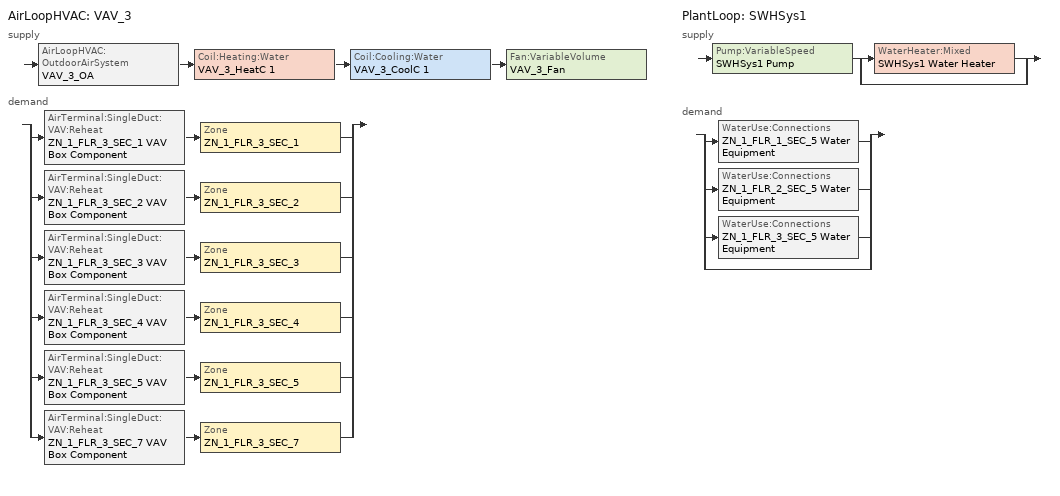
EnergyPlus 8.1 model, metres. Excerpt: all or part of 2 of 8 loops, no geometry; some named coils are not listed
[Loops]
AirLoopHVAC 'VAV_3'
 supply: AirLoopHVAC:OutdoorAirSystem 'VAV_3_OA' > Coil:Heating:Water 'VAV_3_HeatC 1' > Coil:Cooling:Water 'VAV_3_CoolC 1' > Fan:VariableVolume 'VAV_3_Fan'
 demand: split
  | AirTerminal:SingleDuct:VAV:Reheat 'ZN_1_FLR_3_SEC_1 VAV Box Component' > Zone 'ZN_1_FLR_3_SEC_1'
  | AirTerminal:SingleDuct:VAV:Reheat 'ZN_1_FLR_3_SEC_2 VAV Box Component' > Zone 'ZN_1_FLR_3_SEC_2'
  | AirTerminal:SingleDuct:VAV:Reheat 'ZN_1_FLR_3_SEC_3 VAV Box Component' > Zone 'ZN_1_FLR_3_SEC_3'
  | AirTerminal:SingleDuct:VAV:Reheat 'ZN_1_FLR_3_SEC_4 VAV Box Component' > Zone 'ZN_1_FLR_3_SEC_4'
  | AirTerminal:SingleDuct:VAV:Reheat 'ZN_1_FLR_3_SEC_5 VAV Box Component' > Zone 'ZN_1_FLR_3_SEC_5'
  | AirTerminal:SingleDuct:VAV:Reheat 'ZN_1_FLR_3_SEC_7 VAV Box Component' > Zone 'ZN_1_FLR_3_SEC_7'
PlantLoop 'SWHSys1'
 supply: Pump:VariableSpeed 'SWHSys1 Pump' > split
  | WaterHeater:Mixed 'SWHSys1 Water Heater'
  | bypass
 demand: split
  | WaterUse:Connections 'ZN_1_FLR_1_SEC_5 Water Equipment'
  | WaterUse:Connections 'ZN_1_FLR_2_SEC_5 Water Equipment'
  | WaterUse:Connections 'ZN_1_FLR_3_SEC_5 Water Equipment'
  | bypass
[ZoneList]
OptStartZoneList VAV_3: ZN_1_FLR_3_SEC_1, ZN_1_FLR_3_SEC_2, ZN_1_FLR_3_SEC_3, ZN_1_FLR_3_SEC_4, ZN_1_FLR_3_SEC_5, ZN_1_FLR_3_SEC_7
[DesignSpecification:OutdoorAir] Outdoor Air Method=Flow/Area; Outdoor Air Flow per Person {m3/s-person}=0
Name | Outdoor Air Flow per Zone Floor Area {m3/s-m2}
SZ DSOA ZN_1_FLR_3_SEC_1; SZ DSOA ZN_1_FLR_3_SEC_2; SZ DSOA ZN_1_FLR_3_SEC_3; SZ DSOA ZN_1_FLR_3_SEC_4; SZ DSOA ZN_1_FLR_3_SEC_5 | 0.00043
SZ DSOA ZN_1_FLR_3_SEC_7 | 0.0016
[Sizing:Zone] Zone Cooling Design Supply Air Temperature Input Method=SupplyAirTemperature; Zone Cooling Design Supply Air Temperature {C}=12.8; Zone Heating Design Supply Air Temperature Input Method=SupplyAirTemperature; Zone Heating Design Supply Air Temperature {C}=40; Zone Cooling Design Supply Air Humidity Ratio {kgWater/kgDryAir}=0.0085; Zone Heating Design Supply Air Humidity Ratio {kgWater/kgDryAir}=0.008; Cooling Design Air Flow Method=DesignDay; Cooling Minimum Air Flow Fraction=0; Heating Design Air Flow Method=DesignDay; Heating Design Air Flow Rate {m3/s}=0
Name | Design Specification Outdoor Air Object
ZN_1_FLR_3_SEC_1 | SZ DSOA ZN_1_FLR_3_SEC_1
ZN_1_FLR_3_SEC_2 | SZ DSOA ZN_1_FLR_3_SEC_2
ZN_1_FLR_3_SEC_3 | SZ DSOA ZN_1_FLR_3_SEC_3
ZN_1_FLR_3_SEC_4 | SZ DSOA ZN_1_FLR_3_SEC_4
ZN_1_FLR_3_SEC_5 | SZ DSOA ZN_1_FLR_3_SEC_5
ZN_1_FLR_3_SEC_7 | SZ DSOA ZN_1_FLR_3_SEC_7
[Sizing:System]
VAV_3: Type of Load to Size On=Sensible; Design Outdoor Air Flow Rate {m3/s}=autosize; Minimum System Air Flow Ratio=0.3; Preheat Design Temperature {C}=7; Preheat Design Humidity Ratio {kgWater/kgDryAir}=0.008; Precool Design Temperature {C}=12.8; Precool Design Humidity Ratio {kgWater/kgDryAir}=0.008; Central Cooling Design Supply Air Temperature {C}=12.8; Central Heating Design Supply Air Temperature {C}=12.8; Sizing Option=Coincident; 100% Outdoor Air in Cooling=No; 100% Outdoor Air in Heating=No; Central Cooling Design Supply Air Humidity Ratio {kgWater/kgDryAir}=0.0085; Central Heating Design Supply Air Humidity Ratio {kgWater/kgDryAir}=0.008; Cooling Design Air Flow Method=DesignDay; Cooling Design Air Flow Rate {m3/s}=0; Heating Design Air Flow Method=DesignDay; Heating Design Air Flow Rate {m3/s}=0; System Outdoor Air Method=ZoneSum
[Sizing:Plant]
SWHSys1: Loop Type=Heating; Design Loop Exit Temperature {C}=60; Loop Design Temperature Difference {deltaC}=5
[ZoneControl:Thermostat] Control Type Schedule=Dual Zone Control Type Sched
Name | Zone or ZoneList | Control 1
ZN_1_FLR_3_SEC_1 Thermostat | ZN_1_FLR_3_SEC_1 | ZN_1_FLR_3_SEC_1 DualSPSched
ZN_1_FLR_3_SEC_2 Thermostat | ZN_1_FLR_3_SEC_2 | ZN_1_FLR_3_SEC_2 DualSPSched
ZN_1_FLR_3_SEC_3 Thermostat | ZN_1_FLR_3_SEC_3 | ZN_1_FLR_3_SEC_3 DualSPSched
ZN_1_FLR_3_SEC_4 Thermostat | ZN_1_FLR_3_SEC_4 | ZN_1_FLR_3_SEC_4 DualSPSched
ZN_1_FLR_3_SEC_5 Thermostat | ZN_1_FLR_3_SEC_5 | ZN_1_FLR_3_SEC_5 DualSPSched
ZN_1_FLR_3_SEC_7 Thermostat | ZN_1_FLR_3_SEC_7 | ZN_1_FLR_3_SEC_7 DualSPSched
[ThermostatSetpoint:DualSetpoint] Heating Setpoint Temperature Schedule=HTGSETP_SCH_Base_ExtendedHVAC; Cooling Setpoint Temperature Schedule=CLGSETP_SCH_Base_ExtendedHVAC
ZN_1_FLR_3_SEC_1 DualSPSched; ZN_1_FLR_3_SEC_2 DualSPSched; ZN_1_FLR_3_SEC_3 DualSPSched; ZN_1_FLR_3_SEC_4 DualSPSched; ZN_1_FLR_3_SEC_5 DualSPSched; ZN_1_FLR_3_SEC_7 DualSPSched
[AirTerminal:SingleDuct:VAV:Reheat] Availability Schedule=ALWAYS_ON; Zone Minimum Air Flow Input Method=Constant; Constant Minimum Air Flow Fraction=0.25; Maximum Hot Water or Steam Flow Rate {m3/s}=AUTOSIZE; Minimum Hot Water or Steam Flow Rate {m3/s}=0; Convergence Tolerance=0.001; Damper Heating Action=Normal
Name | Maximum Air Flow Rate {m3/s} | Reheat Coil
ZN_1_FLR_3_SEC_1 VAV Box Component | 4.34635 | ZN_1_FLR_3_SEC_1 VAV Box Reheat Coil
ZN_1_FLR_3_SEC_2 VAV Box Component | 3.08264 | ZN_1_FLR_3_SEC_2 VAV Box Reheat Coil
ZN_1_FLR_3_SEC_3 VAV Box Component | 4.10234 | ZN_1_FLR_3_SEC_3 VAV Box Reheat Coil
ZN_1_FLR_3_SEC_4 VAV Box Component | 3.51459 | ZN_1_FLR_3_SEC_4 VAV Box Reheat Coil
ZN_1_FLR_3_SEC_5 VAV Box Component | 13.14748 | ZN_1_FLR_3_SEC_5 VAV Box Reheat Coil
ZN_1_FLR_3_SEC_7 VAV Box Component | 2.13294 | ZN_1_FLR_3_SEC_7 VAV Box Reheat Coil
[Zone equipment]
ZN_1_FLR_3_SEC_1: ZN_1_FLR_3_SEC_1 VAV Box Component
ZN_1_FLR_3_SEC_2: ZN_1_FLR_3_SEC_2 VAV Box Component
ZN_1_FLR_3_SEC_3: ZN_1_FLR_3_SEC_3 VAV Box Component
ZN_1_FLR_3_SEC_4: ZN_1_FLR_3_SEC_4 VAV Box Component
ZN_1_FLR_3_SEC_5: ZN_1_FLR_3_SEC_5 Exhaust Fan, ZN_1_FLR_3_SEC_5 VAV Box Component
ZN_1_FLR_3_SEC_7: ZN_1_FLR_3_SEC_7 VAV Box Component
[Fan:VariableVolume]
VAV_3_Fan: Availability Schedule=HVACOperationSchd VAV_3; Fan Total Efficiency=0.42; Pressure Rise {Pa}=1500; Maximum Flow Rate {m3/s}=29.4009; Fan Power Minimum Flow Rate Input Method=FixedFlowRate; Fan Power Minimum Air Flow Rate {m3/s}=0; Motor Efficiency=0.64; Motor In Airstream Fraction=0.25; Fan Power Coefficient 1=0.0704289; Fan Power Coefficient 2=0.38533; Fan Power Coefficient 3=-0.460864; Fan Power Coefficient 4=1.0092; Fan Power Coefficient 5=0
[Fan:ZoneExhaust]
ZN_1_FLR_3_SEC_5 Exhaust Fan: Availability Schedule=HVACOperationSchd; Fan Total Efficiency=0.45; Pressure Rise {Pa}=187.5; Maximum Flow Rate {m3/s}=1.06
[Coil:Cooling:Water]
VAV_3_CoolC 1: Availability Schedule=ALWAYS_ON; Design Water Flow Rate {m3/s}=autosize; Design Air Flow Rate {m3/s}=AUTOSIZE; Design Inlet Water Temperature {C}=AUTOSIZE; Design Inlet Air Temperature {C}=AUTOSIZE; Design Outlet Air Temperature {C}=AUTOSIZE; Design Inlet Air Humidity Ratio {kgWater/kgDryAir}=AUTOSIZE; Design Outlet Air Humidity Ratio {kgWater/kgDryAir}=AUTOSIZE; Type of Analysis=SimpleAnalysis; Heat Exchanger Configuration=CrossFlow
[Coil:Heating:Water]
VAV_3_HeatC 1: Availability Schedule=ALWAYS_ON; U-Factor Times Area Value {W/K}=AUTOSIZE; Maximum Water Flow Rate {m3/s}=AUTOSIZE; Performance Input Method=UFactorTimesAreaAndDesignWaterFlowRate
[Controller:WaterCoil] Control Variable=Temperature; Actuator Variable=Flow; Maximum Actuated Flow {m3/s}=AUTOSIZE; Minimum Actuated Flow {m3/s}=0
Name | Action | Controller Convergence Tolerance {deltaC}
VAV_3_HeatC 1_Controller | Normal | 0.0001
VAV_3_CoolC 1_Controller | Reverse | autosize
[Controller:OutdoorAir]
VAV_3_OA_Controller: Minimum Outdoor Air Flow Rate {m3/s}=AUTOSIZE; Maximum Outdoor Air Flow Rate {m3/s}=AUTOSIZE; Economizer Control Type=NoEconomizer; Economizer Control Action Type=ModulateFlow; Economizer Maximum Limit Enthalpy {J/kg}=55824; Lockout Type=NoLockout; Minimum Limit Type=FixedMinimum; Minimum Outdoor Air Schedule=MinOA_Sched_Base; Minimum Fraction of Outdoor Air Schedule=MinOAFracSch_Base; Maximum Fraction of Outdoor Air Schedule=MaxOAFracSch_Adv; Control High Indoor Humidity Based on Outdoor Humidity Ratio=No
[AirLoopHVAC]
VAV_3: Design Supply Air Flow Rate {m3/s}=AUTOSIZE
[Pump:VariableSpeed]
SWHSys1 Pump: Rated Flow Rate {m3/s}=AUTOSIZE; Rated Pump Head {Pa}=36000; Rated Power Consumption {W}=AUTOSIZE; Motor Efficiency=0.85; Fraction of Motor Inefficiencies to Fluid Stream=0; Coefficient 1 of the Part Load Performance Curve=0; Coefficient 2 of the Part Load Performance Curve=0.0216; Coefficient 3 of the Part Load Performance Curve=-0.0325; Coefficient 4 of the Part Load Performance Curve=1.0095; Minimum Flow Rate {m3/s}=0; Pump Control Type=Intermittent
[WaterHeater:Mixed]
SWHSys1 Water Heater: Tank Volume {m3}=2.27; Setpoint Temperature Schedule=SWHSys1 Water Heater Setpoint Temperature Schedule Name; Deadband Temperature Difference {deltaC}=2; Maximum Temperature Limit {C}=82.2222; Heater Control Type=Cycle; Heater Maximum Capacity {W}=140680; Heater Fuel Type=NATURALGAS; Heater Thermal Efficiency=0.78; Off Cycle Parasitic Fuel Consumption Rate {W}=20; Off Cycle Parasitic Fuel Type=NATURALGAS; Off Cycle Parasitic Heat Fraction to Tank=0.8; On Cycle Parasitic Fuel Type=NATURALGAS; Ambient Temperature Indicator=SCHEDULE; Ambient Temperature Schedule=SWHSys1 Water Heater Ambient Temperature Schedule Name; Off Cycle Loss Coefficient to Ambient Temperature {W/K}=13.32; On Cycle Loss Coefficient to Ambient Temperature {W/K}=13.32; Use Side Effectiveness=1; Source Side Effectiveness=1; Use Side Design Flow Rate {m3/s}=AUTOSIZE; Source Side Design Flow Rate {m3/s}=AUTOSIZE; Indirect Water Heating Recovery Time {hr}=1.5
[PlantLoop]
SWHSys1: Fluid Type=Water; Plant Equipment Operation Scheme=SWHSys1 Loop Operation Scheme List; Maximum Loop Temperature {C}=60; Minimum Loop Temperature {C}=10; Maximum Loop Flow Rate {m3/s}=AUTOSIZE; Minimum Loop Flow Rate {m3/s}=0; Plant Loop Volume {m3}=autocalculate; Load Distribution Scheme=Optimal
[PlantEquipmentList]
SWHSys1 Equipment List: SWHSys1 Water Heater
[PlantEquipmentOperation:HeatingLoad]
SWHSys1 Operation Scheme: Load Range 1 Lower Limit {W}=0; Load Range 1 Upper Limit {W}=1000000000000000; Range 1 Equipment List=SWHSys1 Equipment List
[PlantEquipmentOperationSchemes]
SWHSys1 Loop Operation Scheme List: Control Scheme 1=SWHSys1 Operation Scheme; Control Scheme 1 Schedule=PlantOnSched
[EnergyManagementSystem:Sensor]
Name | Output:Variable or Output:Meter Index Key | Output:Variable or Output:Meter
VAV3_MA_Temp | VAV_3_OA-VAV_3_HeatC 1Node | System Node Temperature
VAV3_Sec1_Htg | ZN_1_FLR_3_SEC_1 VAV Box Reheat Coil | Heating Coil Heating Rate
VAV3_Sec2_Htg | ZN_1_FLR_3_SEC_2 VAV Box Reheat Coil | Heating Coil Heating Rate
VAV3_Sec3_Htg | ZN_1_FLR_3_SEC_3 VAV Box Reheat Coil | Heating Coil Heating Rate
VAV3_Sec4_Htg | ZN_1_FLR_3_SEC_4 VAV Box Reheat Coil | Heating Coil Heating Rate
VAV3_Sec5_Htg | ZN_1_FLR_3_SEC_5 VAV Box Reheat Coil | Heating Coil Heating Rate
VAV3_Sec7_Htg | ZN_1_FLR_3_SEC_7 VAV Box Reheat Coil | Heating Coil Heating Rate
VAV_3_CC_Water_MassFlowRate | VAV_3_COOLC 1DEMAND INLET NODE | System Node Mass Flow Rate
VAV3_7 | ZN_1_FLR_3_SEC_7 VAV Box Component | Zone Air Terminal VAV Damper Position
[EnergyManagementSystem:Actuator]
Name | Actuated Component Unique | Actuated Component Type | Actuated Component Control Type
VAV3_HeatC_TempSP | VAV_3_HeatC 1-VAV_3_CoolC 1Node | System Node Setpoint | Temperature Setpoint
FPR_3 | VAV_3_Fan | Fan | Fan Pressure Rise
[EnergyManagementSystem:OutputVariable]
VAV_3 Fan Pressure Rise: EMS Variable=FPR_3; Type of Data in Variable=Averaged; Update Frequency=SystemTimestep; EMS Program or Subroutine=SP_Reset
[EnergyManagementSystem:TrendVariable]
TrendCHW_VAV3Flow: EMS Variable=VAV_3_CC_Water_MassFlowRate; Number of Timesteps to be Logged=3
[AvailabilityManager:OptimumStart]
VAV_3 Optimal Start: Applicability Schedule=Optimal Start Availability Schd; Fan Schedule=HVACOperationSchd VAV_3; Control Type=MaximumofZoneList; Control Zone=ZN_1_FLR_3_SEC_1; Zone List=OptStartZoneList VAV_3; Maximum Value for Optimum Start Time {hr}=3; Control Algorithm=AdaptiveASHRAE; Constant Temperature Gradient during Cooling {deltaC/hr}=3; Constant Temperature Gradient during Heating {deltaC/hr}=2; Initial Temperature Gradient during Cooling {deltaC/hr}=3; Initial Temperature Gradient during Heating {deltaC/hr}=2; Number of Previous Days {days}=2
[SetpointManager:Scheduled] Control Variable=Temperature
Name | Schedule | Setpoint Node or NodeList
VAV_3 SAT setpoint | Fixed-Supply-Air-Temp-Sch | VAV_3 Supply Equipment Outlet Node
SWHSys1 Loop Setpoint Manager | SWHSys1-Loop-Temp-Schedule | SWHSys1 Supply Outlet Node
[SetpointManager:MixedAir] Control Variable=Temperature
Name | Setpoint Node or NodeList
VAV_3_HeatC 1 SAT Manager | VAV_3_HeatC 1-VAV_3_CoolC 1Node
VAV_3_CoolC 1 SAT Manager | VAV_3_CoolC 1-VAV_3_FanNode
VAV_3_OAMixed Air Temp Manager | VAV_3_OA-VAV_3_HeatC 1Node
[ElectricLoadCenter:Transformer]
Transformer 1: Availability Schedule=ALWAYS_ON; Transformer Usage=PowerInFromGrid; Rated Capacity {VA}=300000; Phase=3; Conductor Material=Aluminum; Full Load Temperature Rise {C}=150; Fraction of Eddy Current Losses=0.1; Performance Input Method=NominalEfficiency; Nameplate Efficiency=0.95; Per Unit Load for Nameplate Efficiency=0.35; Reference Temperature for Nameplate Efficiency {C}=75; Consider Transformer Loss for Utility Cost=Yes; Meter 1=InteriorEquipment:Electricity
[WaterUse:Equipment] Peak Flow Rate {m3/s}=6e-05; Flow Rate Fraction Schedule=BLDG_SWH_SCH
Name | Target Temperature Schedule | Zone | Sensible Fraction Schedule | Latent Fraction Schedule
ZN_1_FLR_1_SEC_5 Water Equipment | ZN_1_FLR_1_SEC_5 Water Equipment Temp Sched | ZN_1_FLR_1_SEC_5 | ZN_1_FLR_1_SEC_5 Water Equipment Sensible fract sched | ZN_1_FLR_1_SEC_5 Water Equipment Latent fract sched
ZN_1_FLR_2_SEC_5 Water Equipment | ZN_1_FLR_2_SEC_5 Water Equipment Temp Sched | ZN_1_FLR_2_SEC_5 | ZN_1_FLR_2_SEC_5 Water Equipment Sensible fract sched | ZN_1_FLR_2_SEC_5 Water Equipment Latent fract sched
ZN_1_FLR_3_SEC_5 Water Equipment | ZN_1_FLR_3_SEC_5 Water Equipment Temp Sched | ZN_1_FLR_3_SEC_5 | ZN_1_FLR_3_SEC_5 Water Equipment Sensible fract sched | ZN_1_FLR_3_SEC_5 Water Equipment Latent fract sched
[WaterUse:Connections]
Name | Water Use Equipment 1
ZN_1_FLR_1_SEC_5 Water Equipment | ZN_1_FLR_1_SEC_5 Water Equipment
ZN_1_FLR_2_SEC_5 Water Equipment | ZN_1_FLR_2_SEC_5 Water Equipment
ZN_1_FLR_3_SEC_5 Water Equipment | ZN_1_FLR_3_SEC_5 Water Equipment
[FaultModel:TemperatureSensorOffset:OutdoorAir]
VAV3 OA Sensor Bias: Availability Schedule=ALWAYS_ON; Controller Object=VAV_3_OA_Controller; Temperature Sensor Offset {deltaC}=3
[FaultModel:TemperatureSensorOffset:ReturnAir]
VAV3 RA Sensor Bias: Availability Schedule=ALWAYS_ON; Controller Object=VAV_3_OA_Controller; Temperature Sensor Offset {deltaC}=-3
[UtilityCost:Tariff]
Name | Output Meter | Conversion Factor Choice | Time of Use Period Schedule | Season Schedule | Demand Window Length | Monthly Charge or Variable | Group
VirginiaElec_GS-3LargeOnPeak | Electricity:Facility | kWh | VirginiaElectTOUSched | VirginiaElectSeasonSched | HalfHour | 119.8 | Comm Elect
VirginiaElec_GS-2MediumDemand; VirginiaElec_GS-1SmallGenServ | Electricity:Facility | kWh |  | VirginiaElectSeasonSched | HalfHour | 11.47 | Comm Elect
VA_EIAMonthlyRateGas | Gas:Facility | MCF |  |  |  | 0 | Comm Gas
[UtilityCost:Qualify] Variable=TotalDemand; Season=Annual; Threshold Test=Count
Name | Tariff | Qualify Type | Threshold Value or Variable | Number of Months
MinDemand500kw | VirginiaElec_GS-3LargeOnPeak | Minimum | 500 | 12
MaxDemand500kw | VirginiaElec_GS-2MediumDemand | Maximum | 500 | 1
MinDemand30kw | VirginiaElec_GS-2MediumDemand | Minimum | 30 | 12
MaxDemand30kw | VirginiaElec_GS-1SmallGenServ | Maximum | 30 | 1
[UtilityCost:Charge:Simple]
Name | Tariff | Source Variable | Season | Category Variable | Cost per Unit Value or Variable
AnnualOn-PeakEnergyCharge | VirginiaElec_GS-3LargeOnPeak | PeakEnergy | Annual | EnergyCharges | 0.004
AnnualOffPeakEnergyCharge | VirginiaElec_GS-3LargeOnPeak | OffPeakEnergy | Annual | EnergyCharges | 0.0027
AnnualAllDayAEnergyCharge | VirginiaElec_GS-3LargeOnPeak | totalEnergy | Annual | EnergyCharges | 0.0176
AnnualAllDayBEnergyCharge | VirginiaElec_GS-3LargeOnPeak | totalEnergy | Annual | EnergyCharges | 0.0014
AnnualDistributionDemandCharge | VirginiaElec_GS-3LargeOnPeak | totalDemand | Annual | DemandCharges | 2.12
OnPeakElectSuppyDemandCharge | VirginiaElec_GS-3LargeOnPeak | peakDemand | Annual | DemandCharges | 12.154
AnnualElecSupplyAdjDemandCharge | VirginiaElec_GS-3LargeOnPeak | totalDemand | Annual | DemandCharges | -0.64
taxofsixPercent | VirginiaElec_GS-3LargeOnPeak | SubTotal | Annual | Taxes | 0.06
AnnualFuelRiderAEnergyCharge | VirginiaElec_GS-2MediumDemand | totalEnergy | Annual | EnergyCharges | 0.0176
AnnualFuelRiderBEnergyCharge | VirginiaElec_GS-2MediumDemand | totalEnergy | Annual | EnergyCharges | 0.0014
AnnualDistributionDemandCharge | VirginiaElec_GS-2MediumDemand | totalDemand | Annual | DemandCharges | 3.387
SummerDistributionDemandCharge | VirginiaElec_GS-2MediumDemand | totalDemand | Summer | DemandCharges | 2.844
WinterDistributionDemandCharge | VirginiaElec_GS-2MediumDemand | totalDemand | Winter | DemandCharges | 1.406
taxofsixPercent | VirginiaElec_GS-2MediumDemand | SubTotal | Annual | Taxes | 0.06
[Schedule:Compact]
ZN_1_FLR_1_SEC_5 Water Equipment Latent fract sched; ZN_1_FLR_1_SEC_5 Water Equipment Sensible fract sched; ZN_1_FLR_2_SEC_5 Water Equipment Latent fract sched; ZN_1_FLR_2_SEC_5 Water Equipment Sensible fract sched; ZN_1_FLR_3_SEC_5 Water Equipment Latent fract sched; ZN_1_FLR_3_SEC_5 Water Equipment Sensible fract sched: Through: 12/31, For: AllDays, Until: 24:00, 0
ZN_1_FLR_1_SEC_5 Water Equipment Temp Sched; ZN_1_FLR_2_SEC_5 Water Equipment Temp Sched; ZN_1_FLR_3_SEC_5 Water Equipment Temp Sched: Through: 12/31, For: AllDays, Until: 24:00, 43.3
SWHSys1-Loop-Temp-Schedule; SWHSys1 Water Heater Setpoint Temperature Schedule Name: Through: 12/31, For: AllDays, Until: 24:00, 48.9
SWHSys1 Water Heater Ambient Temperature Schedule Name: Through: 12/31, For: AllDays, Until: 24:00, 22
MinOAFracSch_Base: Through: 12/31, For: Weekdays, Until: 07:00, 0.1, Until: 22:00, 0.15, Until: 24:00, 0.1, For: Saturday, Until: 07:00, 0.1, Until: 18:00, 0.15, Until: 24:00, 0.1, For: SummerDesignDay WinterDesignDay, Until: 05:00, 0.1, Until: 22:00, 0.15, Until: 24:00, 0.1, For: Sunday Holidays AllOtherDays, Until: 05:00, 0.1, Until: 18:00, 0.1, Until: 24:00, 0.1
MaxOAFracSch_Adv: Through: 12/31, For: AllDays, Until: 24:00, 0.95
BLDG_SWH_SCH: Through: 12/31, For: Weekdays SummerDesignDay, Until: 05:00, 0.05, Until: 06:00, 0.08, Until: 07:00, 0.07, Until: 08:00, 0.19, Until: 09:00, 0.35, Until: 10:00, 0.38, Until: 11:00, 0.39, Until: 12:00, 0.47, Until: 13:00, 0.57, Until: 14:00, 0.54, Until: 15:00, 0.34, Until: 16:00, 0.33, Until: 17:00, 0.44, Until: 18:00, 0.26, Until: 19:00, 0.21, Until: 20:00, 0.15, Until: 21:00, 0.17, Until: 22:00, 0.08, Until: 24:00, 0.05, For: Saturday WinterDesignDay, Until: 05:00, 0.05, Until: 06:00, 0.08, Until: 07:00, 0.07, Until: 08:00, 0.11, Until: 09:00, 0.15, Until: 10:00, 0.21, Until: 11:00, 0.19, Until: 12:00, 0.23, Until: 13:00, 0.2, Until: 14:00, 0.19, Until: 15:00, 0.15, Until: 16:00, 0.13, Until: 17:00, 0.14, Until: 21:00, 0.07, Until: 22:00, 0.09, Until: 24:00, 0.05, For: Sunday Holidays AllOtherDays, Until: 05:00, 0.04, Until: 06:00, 0.07, Until: 11:00, 0.04, Until: 13:00, 0.06, Until: 14:00, 0.09, Until: 15:00, 0.06, Until: 21:00, 0.04, Until: 22:00, 0.07, Until: 24:00, 0.04
HVACOperationSchd: Through: 12/31, For: Weekdays SummerDesignDay WinterDesignDay, Until: 05:00, 0, Until: 22:00, 1, Until: 24:00, 0, For: Saturday, Until: 05:00, 0, Until: 18:00, 1, Until: 24:00, 0, For: Sunday Holidays AllOtherDays, Until: 07:00, 0, Until: 18:00, 0, Until: 24:00, 0
HVACOperationSchd VAV_3: Through: 12/31, For: Weekdays SummerDesignDay WinterDesignDay, Until: 08:00, 0, Until: 22:00, 1, Until: 24:00, 0, For: Saturday, Until: 08:00, 0, Until: 18:00, 1, Until: 24:00, 0, For: Sunday Holidays AllOtherDays, Until: 07:00, 0, Until: 18:00, 0, Until: 24:00, 0
Optimal Start Availability Schd: Through: 12/31, For: Weekdays SummerDesignDay WinterDesignDay, Until: 05:00, 0, Until: 8:00, 1, Until: 24:00, 0, For: Saturday, Until: 05:00, 0, Until: 08:00, 1, Until: 24:00, 0, For: Sunday Holidays AllOtherDays, Until: 07:00, 0, Until: 18:00, 0, Until: 24:00, 0
HTGSETP_SCH_Base_ExtendedHVAC: Through: 12/31, For: Weekdays, Until: 05:00, 15.6, Until: 06:00, 19.3, Until: 07:00, 20.3, Until: 22:00, 20.6, Until: 24:00, 15.6, For: SummerDesignDay, Until: 24:00, 15.6, For: WinterDesignDay, Until: 05:00, 18.3, Until: 06:00, 19.3, Until: 07:00, 20.3, Until: 22:00, 21.7, Until: 24:00, 18.3, For: Saturday, Until: 05:00, 15.6, Until: 06:00, 19.3, Until:  07:00, 20.3, Until: 18:00, 20.6, Until: 24:00, 15.6, For: Sunday Holidays AllOtherDays, Until: 24:00, 15.6
CLGSETP_SCH_Base_ExtendedHVAC: Through: 12/31, For: Weekdays, Until: 05:00, 26.7, Until: 06:00, 25.2, Until: 07:00, 23.9, Until: 22:00, 23.9, Until: 24:00, 26.7, For: Saturday, Until: 05:00, 26.7, Until: 06:00, 25.2, Until: 07:00, 23.9, Until: 18:00, 23.9, Until: 24:00, 26.7, For: SummerDesignDay, Until: 05:00, 26.7, Until: 06:00, 25.2, Until: 07:00, 23.9, Until: 22:00, 22.8, Until: 24:00, 26.7, For: WinterDesignDay, Until: 24:00, 26.7, For: Sunday Holidays AllOtherDays, Until: 24:00, 26.7
ALWAYS_ON; PlantOnSched: Through: 12/31, For: AllDays, Until: 24:00, 1
MinOA_Sched_Base: Through: 12/31, For: Weekdays, Until: 08:00, 0, Until: 22:00, 1, Until: 24:00, 0, For: Saturday, Until: 08:00, 0, Until: 18:00, 1, Until: 24:00, 0, For: SummerDesignDay, Until: 24:00, 1, For: WinterDesignDay, Until: 24:00, 1, For: Sunday Holidays AllOtherDays, Until: 06:00, 0, Until: 18:00, 0, Until: 24:00, 0
Dual Zone Control Type Sched: Through: 12/31, For: AllDays, Until: 24:00, 4
Fixed-Supply-Air-Temp-Sch: Through: 12/31, For: AllDays, Until: 24:00, 12.8
